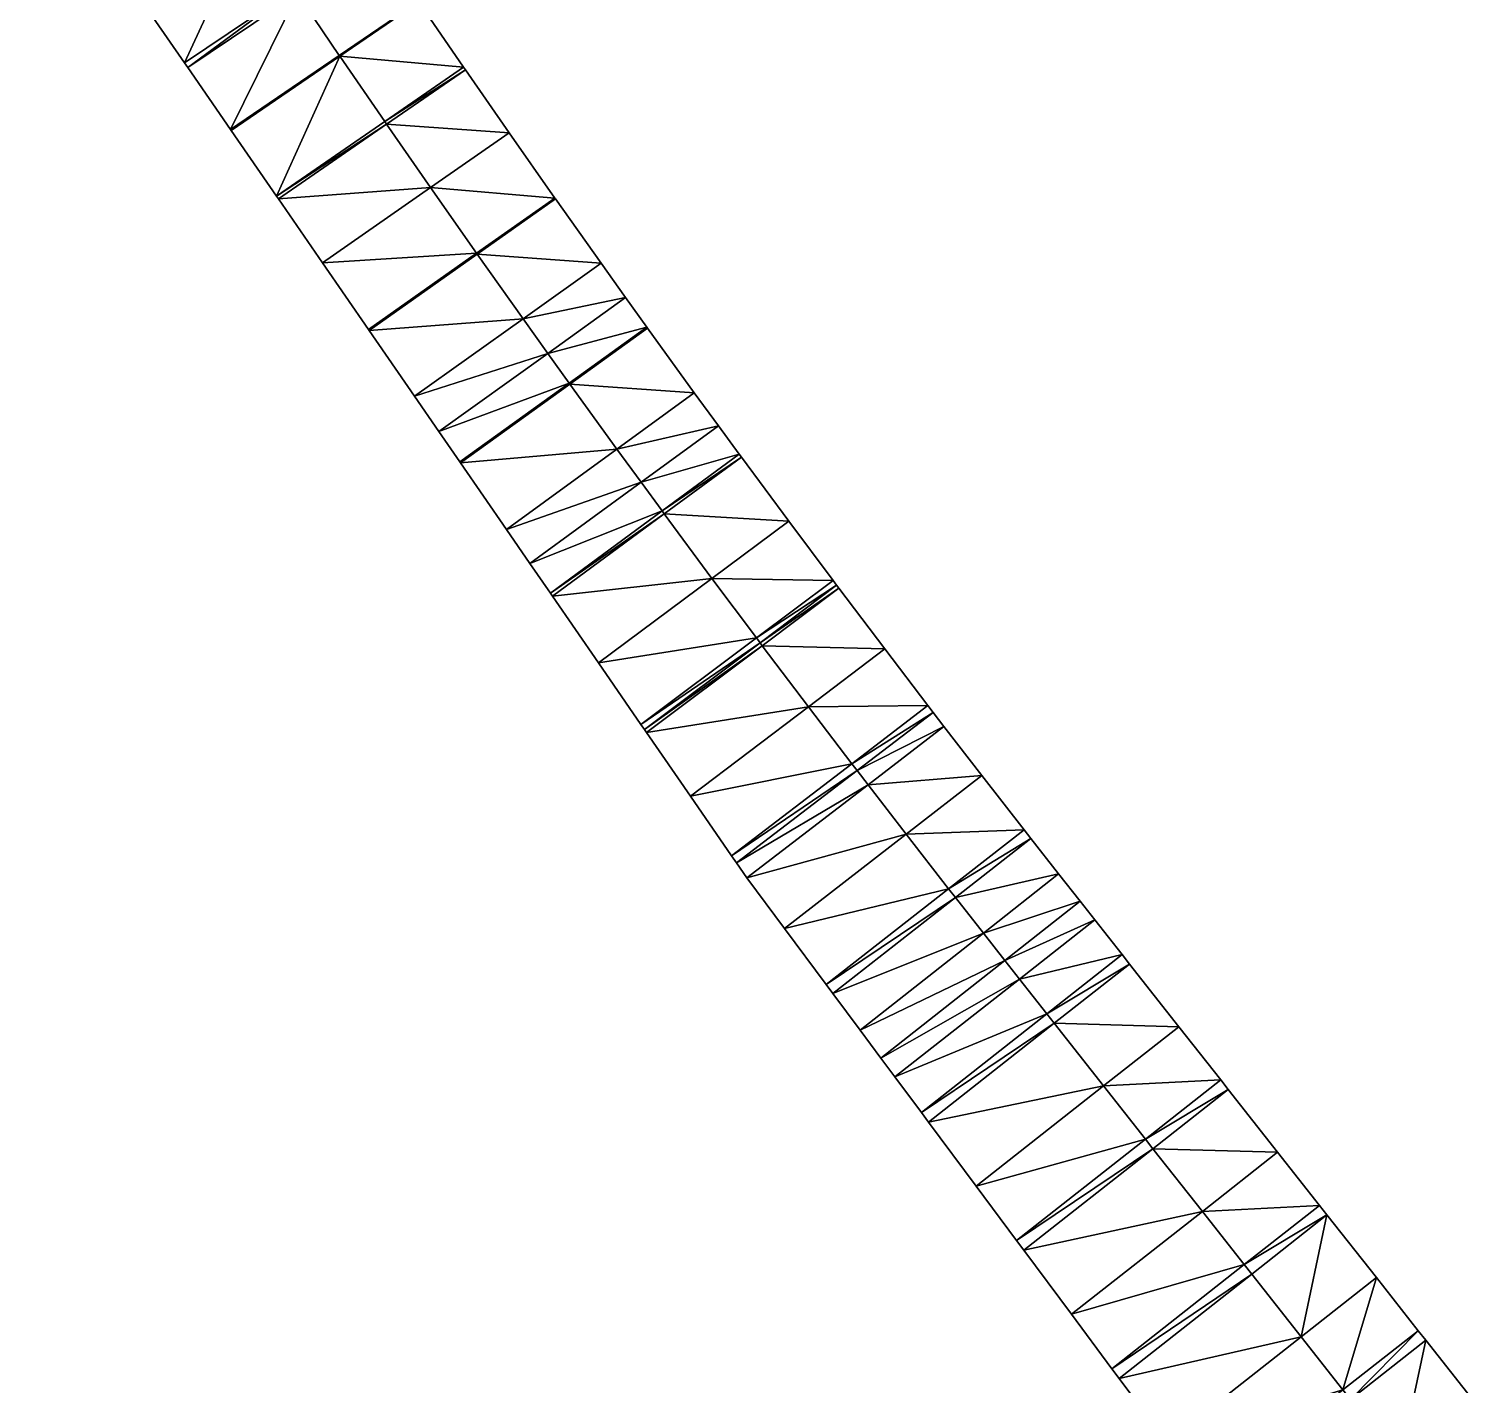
# Model space of a CAD drawing. Extents: x 12119653 to 12120127, y 3531287 to 3531983.
# Drawn here: x 12119898.4 to 12119989, y 3531476.7 to 3531561.6 of the extents above; entities that cross this region are included whole.
import ezdxf

# ---------------------------------------------------------------- set-up
doc = ezdxf.new("R2010")
doc.units = 0
doc.header["$LTSCALE"] = 0.5
doc.header["$MEASUREMENT"] = 0
doc.layers.add('C-ROAD-SHAP', color=32, linetype='Continuous')

msp = doc.modelspace()

# ---------------------------------------------------------------- meshes
at = {"layer": 'C-ROAD-SHAP'}
mesh = msp.add_polyface(dxfattribs=at)
corners = [(12119917.865, 3531559.903, 10.872), (12119917.829, 3531559.955, 10.872), (12119917.829, 3531559.955, 10.372), (12119917.865, 3531559.903, 10.372), (12119915.2, 3531563.826, 10.895), (12119915.2, 3531563.826, 10.395), (12119911.017, 3531555.306, 10.41), (12119908.338, 3531559.189, 10.45), (12119908.338, 3531559.189, 9.95), (12119911.017, 3531555.306, 9.91), (12119915.003, 3531564.117, 10.897), (12119915.003, 3531564.117, 10.397), (12119908.137, 3531559.48, 10.453), (12119908.137, 3531559.48, 9.953), (12119912.199, 3531568.292, 10.922), (12119912.199, 3531568.292, 10.422), (12119905.258, 3531563.656, 10.496), (12119905.258, 3531563.656, 9.996), (12119912.063, 3531568.496, 10.923), (12119912.063, 3531568.496, 10.423), (12119905.118, 3531563.859, 10.498), (12119905.118, 3531563.859, 9.998), (12119909.688, 3531572.07, 10.944), (12119909.688, 3531572.07, 10.444), (12119902.779, 3531567.5, 10.534), (12119902.779, 3531567.5, 10.034), (12119909.415, 3531572.482, 10.947), (12119909.415, 3531572.482, 10.447), (12119902.51, 3531567.919, 10.538), (12119902.51, 3531567.919, 10.038), (12119899.769, 3531572.186, 10.581), (12119906.653, 3531576.685, 10.972), (12119899.769, 3531572.186, 10.081), (12119898.386, 3531574.338, 10.103), (12119898.386, 3531574.338, 10.603)]
mesh.append_faces([[corners[k] for k in face] for face in [(0, 1, 2), (0, 2, 3), (1, 4, 5), (1, 5, 2), (4, 1, 6), (7, 4, 6), (5, 8, 9), (5, 9, 2), (4, 10, 11), (4, 11, 5), (7, 10, 4), (12, 10, 7), (11, 13, 8), (11, 8, 5), (10, 14, 15), (10, 15, 11), (14, 10, 12), (16, 14, 12), (17, 12, 13), (16, 12, 17), (15, 17, 13), (15, 13, 11), (14, 18, 19), (14, 19, 15), (16, 18, 14), (20, 18, 16), (16, 17, 21), (20, 16, 21), (19, 21, 17), (19, 17, 15), (18, 22, 23), (18, 23, 19), (24, 22, 18), (24, 18, 20), (25, 20, 21), (24, 20, 25), (19, 25, 21), (23, 25, 19), (22, 26, 27), (22, 27, 23), (28, 26, 22), (28, 22, 24), (29, 24, 25), (28, 24, 29), (23, 29, 25), (27, 29, 23), (30, 31, 26), (30, 26, 28), (32, 28, 29), (30, 28, 32), (27, 32, 29), (33, 30, 32), (34, 30, 33)]])
mesh = msp.add_polyface(dxfattribs=at)
corners = [(12119931.372, 3531550.958, 10.93), (12119934.224, 3531546.933, 11.072), (12119934.224, 3531546.933, 10.905), (12119931.372, 3531550.958, 11.097), (12119926.468, 3531547.501, 10.797), (12119926.468, 3531547.501, 10.627), (12119931.333, 3531551.013, 10.93), (12119931.333, 3531551.013, 11.097), (12119926.429, 3531547.556, 10.797), (12119926.429, 3531547.556, 10.627), (12119928.463, 3531555.107, 10.955), (12119928.463, 3531555.107, 11.122), (12119923.542, 3531551.675, 10.822), (12119923.542, 3531551.675, 10.652), (12119925.732, 3531559.044, 10.979), (12119925.732, 3531559.044, 11.146), (12119920.794, 3531555.636, 10.846), (12119920.794, 3531555.636, 10.676), (12119925.613, 3531559.215, 10.98), (12119925.613, 3531559.215, 11.147), (12119920.675, 3531555.808, 10.847), (12119920.675, 3531555.808, 10.677), (12119922.82, 3531563.285, 11.005), (12119922.82, 3531563.285, 11.172), (12119917.865, 3531559.903, 10.872), (12119917.865, 3531559.903, 10.702), (12119922.784, 3531563.338, 11.005), (12119917.829, 3531559.955, 10.872), (12119922.784, 3531563.338, 11.172), (12119917.829, 3531559.955, 10.702), (12119915.2, 3531563.826, 10.895), (12119915.2, 3531563.826, 10.725)]
mesh.append_faces([[corners[k] for k in face] for face in [(0, 1, 2), (3, 1, 0), (3, 4, 1), (5, 0, 2), (3, 0, 6), (7, 3, 6), (3, 8, 4), (7, 8, 3), (4, 8, 9), (9, 0, 5), (9, 6, 0), (10, 7, 6), (11, 7, 10), (7, 12, 8), (11, 12, 7), (8, 12, 13), (8, 13, 9), (13, 6, 9), (13, 10, 6), (14, 11, 10), (15, 11, 14), (11, 16, 12), (15, 16, 11), (12, 16, 17), (12, 17, 13), (17, 10, 13), (17, 14, 10), (18, 15, 14), (19, 15, 18), (15, 20, 16), (19, 20, 15), (16, 20, 21), (16, 21, 17), (21, 14, 17), (21, 18, 14), (22, 19, 18), (23, 19, 22), (19, 24, 20), (23, 24, 19), (20, 24, 25), (20, 25, 21), (25, 18, 21), (25, 22, 18), (23, 22, 26), (23, 27, 24), (28, 27, 23), (24, 27, 29), (24, 29, 25), (29, 22, 25), (29, 26, 22), (28, 30, 27), (27, 30, 31), (27, 31, 29), (31, 26, 29)]])
mesh = msp.add_polyface(dxfattribs=at)
corners = [(12119924.06, 3531536.394, 10.216), (12119925.371, 3531534.493, 10.196), (12119924.06, 3531536.394, 9.716), (12119922.534, 3531538.606, 9.739), (12119922.534, 3531538.606, 10.239), (12119919.693, 3531542.725, 10.281), (12119929.337, 3531543.452, 10.772), (12119919.693, 3531542.725, 9.781), (12119929.337, 3531543.452, 10.272), (12119919.654, 3531542.782, 10.281), (12119926.429, 3531547.556, 10.797), (12119926.468, 3531547.501, 10.797), (12119919.654, 3531542.782, 9.781), (12119926.468, 3531547.501, 10.297), (12119926.429, 3531547.556, 10.297), (12119916.775, 3531546.956, 10.324), (12119923.542, 3531551.675, 10.822), (12119916.775, 3531546.956, 9.824), (12119923.542, 3531551.675, 10.322), (12119920.794, 3531555.636, 10.846), (12119920.794, 3531555.636, 10.346), (12119914.016, 3531550.957, 10.365), (12119914.016, 3531550.957, 9.865), (12119920.675, 3531555.808, 10.847), (12119920.675, 3531555.808, 10.347), (12119913.896, 3531551.131, 10.367), (12119913.896, 3531551.131, 9.867), (12119917.865, 3531559.903, 10.872), (12119917.865, 3531559.903, 10.372), (12119911.053, 3531555.253, 10.409), (12119911.053, 3531555.253, 9.909), (12119917.829, 3531559.955, 10.872), (12119911.017, 3531555.306, 10.41), (12119911.017, 3531555.306, 9.91), (12119917.829, 3531559.955, 10.372), (12119908.338, 3531559.189, 9.95), (12119908.338, 3531559.189, 10.45), (12119908.137, 3531559.48, 9.953), (12119908.137, 3531559.48, 10.453)]
mesh.append_faces([[corners[k] for k in face] for face in [(0, 1, 2), (3, 0, 2), (4, 0, 3), (5, 6, 4), (7, 4, 3), (5, 4, 7), (8, 7, 3), (9, 10, 11), (9, 11, 5), (5, 7, 12), (9, 5, 12), (13, 12, 7), (14, 12, 13), (15, 16, 10), (15, 10, 9), (17, 9, 12), (15, 9, 17), (14, 17, 12), (18, 17, 14), (16, 19, 20), (16, 20, 18), (21, 19, 16), (21, 16, 15), (22, 15, 17), (21, 15, 22), (18, 22, 17), (20, 22, 18), (19, 23, 24), (19, 24, 20), (25, 23, 19), (25, 19, 21), (21, 22, 26), (25, 21, 26), (20, 26, 22), (24, 26, 20), (23, 27, 28), (23, 28, 24), (27, 23, 25), (29, 27, 25), (30, 25, 26), (29, 25, 30), (28, 30, 26), (28, 26, 24), (29, 31, 27), (32, 31, 29), (29, 30, 33), (32, 29, 33), (34, 33, 30), (34, 30, 28), (35, 32, 33), (36, 32, 35), (36, 35, 37), (38, 36, 37)]])
mesh = msp.add_polyface(dxfattribs=at)
corners = [(12119941.173, 3531527.182, 10.672), (12119938.183, 3531531.227, 10.697), (12119938.183, 3531531.227, 10.197), (12119938.051, 3531531.407, 10.698), (12119938.051, 3531531.407, 10.198), (12119931.048, 3531526.261, 10.131), (12119931.048, 3531526.261, 9.631), (12119936.733, 3531533.205, 10.709), (12119936.733, 3531533.205, 10.209), (12119929.771, 3531528.113, 10.131), (12119929.771, 3531528.113, 9.631), (12119935.214, 3531535.287, 10.722), (12119935.214, 3531535.287, 10.222), (12119928.295, 3531530.254, 10.153), (12119928.295, 3531530.254, 9.653), (12119932.265, 3531539.362, 10.747), (12119932.265, 3531539.362, 10.247), (12119925.414, 3531534.43, 10.196), (12119925.414, 3531534.43, 9.696), (12119932.221, 3531539.424, 10.747), (12119932.221, 3531539.424, 10.247), (12119925.371, 3531534.493, 10.196), (12119925.371, 3531534.493, 9.696), (12119930.886, 3531541.283, 10.759), (12119930.886, 3531541.283, 10.259), (12119924.06, 3531536.394, 10.216), (12119924.06, 3531536.394, 9.716), (12119929.337, 3531543.452, 10.772), (12119929.337, 3531543.452, 10.272), (12119922.534, 3531538.606, 10.239), (12119922.534, 3531538.606, 9.739), (12119926.468, 3531547.501, 10.797), (12119926.468, 3531547.501, 10.297), (12119919.693, 3531542.725, 10.281), (12119919.693, 3531542.725, 9.781), (12119926.429, 3531547.556, 10.797), (12119926.429, 3531547.556, 10.297), (12119923.542, 3531551.675, 10.822), (12119923.542, 3531551.675, 10.322)]
mesh.append_faces([[corners[k] for k in face] for face in [(0, 1, 2), (1, 3, 4), (1, 4, 2), (5, 3, 1), (4, 6, 2), (3, 7, 8), (3, 8, 4), (9, 7, 3), (8, 10, 4), (7, 11, 12), (7, 12, 8), (13, 11, 7), (13, 7, 9), (14, 9, 10), (13, 9, 14), (8, 14, 10), (12, 14, 8), (11, 15, 16), (11, 16, 12), (17, 15, 11), (17, 11, 13), (18, 13, 14), (17, 13, 18), (12, 18, 14), (16, 18, 12), (15, 19, 20), (15, 20, 16), (21, 19, 15), (21, 15, 17), (17, 18, 22), (21, 17, 22), (16, 22, 18), (20, 22, 16), (19, 23, 24), (19, 24, 20), (25, 23, 19), (25, 19, 21), (26, 21, 22), (20, 26, 22), (24, 26, 20), (23, 27, 28), (23, 28, 24), (29, 27, 23), (29, 23, 25), (24, 30, 26), (28, 30, 24), (27, 31, 32), (27, 32, 28), (33, 31, 27), (32, 34, 28), (31, 35, 36), (31, 36, 32), (35, 37, 38), (35, 38, 36)]])
mesh = msp.add_polyface(dxfattribs=at)
corners = [(12119942.886, 3531534.96, 10.831), (12119943.018, 3531534.781, 10.997), (12119943.018, 3531534.781, 10.83), (12119942.886, 3531534.96, 10.998), (12119938.051, 3531531.407, 10.698), (12119938.051, 3531531.407, 10.528), (12119941.576, 3531536.747, 10.842), (12119941.576, 3531536.747, 11.009), (12119936.733, 3531533.205, 10.709), (12119936.733, 3531533.205, 10.539), (12119940.066, 3531538.817, 10.855), (12119940.066, 3531538.817, 11.022), (12119935.214, 3531535.287, 10.722), (12119935.214, 3531535.287, 10.552), (12119937.135, 3531542.868, 10.88), (12119937.135, 3531542.868, 11.047), (12119932.265, 3531539.362, 10.747), (12119932.265, 3531539.362, 10.577), (12119937.091, 3531542.929, 10.881), (12119937.091, 3531542.929, 11.047), (12119932.221, 3531539.424, 10.747), (12119932.221, 3531539.424, 10.577), (12119935.764, 3531544.777, 10.892), (12119935.764, 3531544.777, 11.059), (12119930.886, 3531541.283, 10.759), (12119930.886, 3531541.283, 10.589), (12119934.224, 3531546.933, 10.905), (12119934.224, 3531546.933, 11.072), (12119929.337, 3531543.452, 10.772), (12119929.337, 3531543.452, 10.602), (12119926.468, 3531547.501, 10.797), (12119926.468, 3531547.501, 10.627), (12119926.429, 3531547.556, 10.627)]
mesh.append_faces([[corners[k] for k in face] for face in [(0, 1, 2), (3, 1, 0), (3, 4, 1), (5, 0, 2), (6, 3, 0), (7, 3, 6), (7, 8, 3), (9, 6, 0), (10, 7, 6), (11, 7, 10), (7, 12, 8), (11, 12, 7), (8, 12, 13), (8, 13, 9), (13, 6, 9), (13, 10, 6), (14, 11, 10), (15, 11, 14), (11, 16, 12), (15, 16, 11), (12, 16, 17), (12, 17, 13), (17, 10, 13), (17, 14, 10), (15, 14, 18), (19, 15, 18), (15, 20, 16), (19, 20, 15), (16, 20, 21), (16, 21, 17), (21, 14, 17), (21, 18, 14), (22, 19, 18), (23, 19, 22), (19, 24, 20), (23, 24, 19), (20, 24, 25), (20, 25, 21), (25, 18, 21), (25, 22, 18), (26, 23, 22), (27, 23, 26), (23, 28, 24), (27, 28, 23), (24, 28, 29), (24, 29, 25), (29, 22, 25), (29, 26, 22), (27, 30, 28), (28, 30, 31), (28, 31, 29), (31, 26, 29), (30, 32, 31)]])
mesh = msp.add_polyface(dxfattribs=at)
corners = [(12119950.947, 3531514.245, 10.591), (12119950.262, 3531515.137, 10.597), (12119950.262, 3531515.137, 10.427), (12119949.935, 3531515.564, 10.6), (12119949.935, 3531515.564, 10.43), (12119954.699, 3531519.211, 10.9), (12119947.212, 3531519.137, 10.622), (12119947.212, 3531519.137, 10.452), (12119954.699, 3531519.211, 10.733), (12119949.122, 3531526.566, 10.946), (12119951.993, 3531522.763, 10.922), (12119949.122, 3531526.566, 10.779), (12119944.325, 3531522.963, 10.646), (12119944.325, 3531522.963, 10.476), (12119951.993, 3531522.763, 10.755), (12119948.981, 3531526.754, 10.78), (12119948.981, 3531526.754, 10.947), (12119944.183, 3531523.152, 10.647), (12119944.183, 3531523.152, 10.477), (12119948.756, 3531527.053, 10.782), (12119948.756, 3531527.053, 10.949), (12119943.957, 3531523.453, 10.649), (12119943.957, 3531523.453, 10.479), (12119945.989, 3531530.76, 10.805), (12119945.989, 3531530.76, 10.972), (12119941.173, 3531527.182, 10.672), (12119941.173, 3531527.182, 10.502), (12119943.018, 3531534.781, 10.83), (12119943.018, 3531534.781, 10.997), (12119938.183, 3531531.227, 10.697), (12119938.183, 3531531.227, 10.527), (12119938.051, 3531531.407, 10.698), (12119938.051, 3531531.407, 10.528), (12119942.886, 3531534.96, 10.998), (12119936.733, 3531533.205, 10.709), (12119936.733, 3531533.205, 10.539), (12119942.886, 3531534.96, 10.831)]
mesh.append_faces([[corners[k] for k in face] for face in [(0, 1, 2), (1, 3, 4), (1, 4, 2), (5, 6, 3), (3, 6, 7), (3, 7, 4), (7, 8, 4), (9, 10, 11), (10, 12, 6), (9, 12, 10), (6, 12, 13), (6, 13, 7), (13, 14, 7), (13, 11, 14), (15, 9, 11), (16, 9, 15), (9, 17, 12), (16, 17, 9), (12, 17, 18), (12, 18, 13), (18, 11, 13), (18, 15, 11), (19, 16, 15), (20, 16, 19), (16, 21, 17), (20, 21, 16), (17, 21, 22), (17, 22, 18), (22, 15, 18), (22, 19, 15), (23, 20, 19), (24, 20, 23), (20, 25, 21), (24, 25, 20), (21, 25, 26), (21, 26, 22), (26, 19, 22), (26, 23, 19), (27, 24, 23), (28, 24, 27), (24, 29, 25), (28, 29, 24), (25, 29, 30), (25, 30, 26), (30, 23, 26), (30, 27, 23), (28, 31, 29), (29, 31, 32), (29, 32, 30), (32, 27, 30), (33, 34, 31), (31, 34, 35), (31, 35, 32), (35, 36, 32)]])
mesh = msp.add_polyface(dxfattribs=at)
corners = [(12119943.357, 3531508.414, 10.136), (12119945.71, 3531505.25, 9.637), (12119943.357, 3531508.414, 9.636), (12119942.712, 3531509.35, 10.136), (12119942.712, 3531509.35, 9.636), (12119942.403, 3531509.797, 10.136), (12119942.403, 3531509.797, 9.636), (12119939.826, 3531513.534, 10.135), (12119949.935, 3531515.564, 10.6), (12119939.826, 3531513.534, 9.635), (12119949.935, 3531515.564, 10.1), (12119937.077, 3531517.52, 10.134), (12119944.325, 3531522.963, 10.646), (12119947.212, 3531519.137, 10.622), (12119937.077, 3531517.52, 9.634), (12119947.212, 3531519.137, 10.122), (12119944.325, 3531522.963, 10.146), (12119944.183, 3531523.152, 10.647), (12119944.183, 3531523.152, 10.147), (12119936.942, 3531517.716, 10.134), (12119936.942, 3531517.716, 9.634), (12119943.957, 3531523.453, 10.649), (12119943.957, 3531523.453, 10.149), (12119936.726, 3531518.029, 10.134), (12119936.726, 3531518.029, 9.634), (12119941.173, 3531527.182, 10.672), (12119941.173, 3531527.182, 10.172), (12119934.058, 3531521.897, 10.133), (12119934.058, 3531521.897, 9.633), (12119938.183, 3531531.227, 10.197), (12119931.176, 3531526.076, 10.132), (12119938.183, 3531531.227, 10.697), (12119931.176, 3531526.076, 9.632), (12119931.048, 3531526.261, 10.131), (12119931.048, 3531526.261, 9.631), (12119929.771, 3531528.113, 10.131), (12119938.051, 3531531.407, 10.698), (12119929.771, 3531528.113, 9.631), (12119938.051, 3531531.407, 10.198)]
mesh.append_faces([[corners[k] for k in face] for face in [(0, 1, 2), (3, 0, 2), (3, 2, 4), (5, 3, 4), (5, 4, 6), (7, 8, 5), (7, 5, 6), (7, 6, 9), (10, 9, 6), (11, 12, 13), (11, 13, 7), (11, 7, 9), (11, 9, 14), (15, 14, 9), (16, 14, 15), (12, 17, 18), (12, 18, 16), (19, 17, 12), (19, 12, 11), (19, 11, 14), (19, 14, 20), (16, 20, 14), (18, 20, 16), (17, 21, 22), (17, 22, 18), (23, 21, 17), (23, 17, 19), (23, 19, 20), (23, 20, 24), (18, 24, 20), (22, 24, 18), (21, 25, 26), (21, 26, 22), (27, 25, 21), (27, 21, 23), (27, 23, 24), (27, 24, 28), (22, 28, 24), (26, 28, 22), (25, 29, 26), (30, 31, 25), (30, 25, 27), (30, 27, 28), (30, 28, 32), (26, 32, 28), (29, 32, 26), (33, 31, 30), (33, 30, 32), (33, 32, 34), (29, 34, 32), (35, 36, 33), (35, 33, 34), (35, 34, 37), (38, 37, 34)]])
mesh = msp.add_polyface(dxfattribs=at)
corners = [(12119964.236, 3531506.949, 10.822), (12119965.148, 3531505.789, 10.814), (12119964.236, 3531506.949, 10.655), (12119962.889, 3531508.661, 10.666), (12119962.889, 3531508.661, 10.833), (12119958.174, 3531504.95, 10.533), (12119958.174, 3531504.95, 10.363), (12119961.147, 3531510.88, 10.68), (12119961.147, 3531510.88, 10.847), (12119956.422, 3531507.183, 10.547), (12119956.422, 3531507.183, 10.377), (12119960.721, 3531511.425, 10.684), (12119960.721, 3531511.425, 10.85), (12119955.993, 3531507.731, 10.55), (12119955.993, 3531507.731, 10.38), (12119958.076, 3531514.826, 10.705), (12119958.076, 3531514.826, 10.872), (12119953.332, 3531511.152, 10.572), (12119953.332, 3531511.152, 10.402), (12119955.705, 3531517.9, 10.725), (12119955.705, 3531517.9, 10.891), (12119950.947, 3531514.245, 10.591), (12119950.947, 3531514.245, 10.421), (12119955.024, 3531518.787, 10.73), (12119955.024, 3531518.787, 10.897), (12119950.262, 3531515.137, 10.597), (12119950.262, 3531515.137, 10.427), (12119954.699, 3531519.211, 10.733), (12119954.699, 3531519.211, 10.9), (12119949.935, 3531515.564, 10.6), (12119949.935, 3531515.564, 10.43), (12119951.993, 3531522.763, 10.755), (12119951.993, 3531522.763, 10.922), (12119947.212, 3531519.137, 10.622), (12119947.212, 3531519.137, 10.452), (12119949.122, 3531526.566, 10.779)]
mesh.append_faces([[corners[k] for k in face] for face in [(0, 1, 2), (3, 0, 2), (4, 0, 3), (4, 5, 0), (6, 3, 2), (7, 4, 3), (8, 4, 7), (4, 9, 5), (8, 9, 4), (5, 9, 10), (10, 3, 6), (10, 7, 3), (11, 8, 7), (12, 8, 11), (8, 13, 9), (12, 13, 8), (9, 13, 14), (9, 14, 10), (14, 7, 10), (14, 11, 7), (15, 12, 11), (16, 12, 15), (12, 17, 13), (16, 17, 12), (13, 17, 18), (13, 18, 14), (18, 11, 14), (18, 15, 11), (19, 16, 15), (20, 16, 19), (16, 21, 17), (20, 21, 16), (17, 21, 22), (17, 22, 18), (22, 15, 18), (22, 19, 15), (23, 20, 19), (24, 20, 23), (20, 25, 21), (24, 25, 20), (21, 26, 22), (26, 19, 22), (26, 23, 19), (27, 24, 23), (28, 24, 27), (24, 29, 25), (28, 29, 24), (30, 23, 26), (30, 27, 23), (31, 28, 27), (32, 28, 31), (32, 33, 28), (34, 31, 27), (35, 32, 31)]])
mesh = msp.add_polyface(dxfattribs=at)
corners = [(12119962.149, 3531499.899, 10.501), (12119960.433, 3531502.079, 10.514), (12119960.433, 3531502.079, 10.014), (12119959.521, 3531503.238, 10.522), (12119959.521, 3531503.238, 10.022), (12119958.174, 3531504.95, 10.533), (12119958.174, 3531504.95, 10.033), (12119950.452, 3531498.874, 10.139), (12119950.452, 3531498.874, 9.639), (12119956.422, 3531507.183, 10.547), (12119956.422, 3531507.183, 10.047), (12119948.742, 3531501.174, 10.138), (12119948.742, 3531501.174, 9.638), (12119955.993, 3531507.731, 10.55), (12119955.993, 3531507.731, 10.05), (12119948.322, 3531501.738, 10.138), (12119948.322, 3531501.738, 9.638), (12119953.332, 3531511.152, 10.572), (12119953.332, 3531511.152, 10.072), (12119945.71, 3531505.25, 10.137), (12119945.71, 3531505.25, 9.637), (12119950.947, 3531514.245, 10.591), (12119950.947, 3531514.245, 10.091), (12119943.357, 3531508.414, 10.136), (12119943.357, 3531508.414, 9.636), (12119950.262, 3531515.137, 10.597), (12119950.262, 3531515.137, 10.097), (12119942.712, 3531509.35, 10.136), (12119942.712, 3531509.35, 9.636), (12119949.935, 3531515.564, 10.6), (12119949.935, 3531515.564, 10.1), (12119942.403, 3531509.797, 10.136), (12119942.403, 3531509.797, 9.636), (12119947.212, 3531519.137, 10.622), (12119947.212, 3531519.137, 10.122), (12119939.826, 3531513.534, 10.135), (12119939.826, 3531513.534, 9.635), (12119944.325, 3531522.963, 10.646), (12119944.325, 3531522.963, 10.146)]
mesh.append_faces([[corners[k] for k in face] for face in [(0, 1, 2), (1, 3, 4), (1, 4, 2), (3, 5, 6), (3, 6, 4), (7, 5, 3), (8, 4, 6), (5, 9, 10), (5, 10, 6), (11, 9, 5), (11, 5, 7), (6, 12, 8), (10, 12, 6), (9, 13, 14), (9, 14, 10), (15, 13, 9), (15, 9, 11), (15, 11, 12), (15, 12, 16), (10, 16, 12), (14, 16, 10), (13, 17, 18), (13, 18, 14), (19, 17, 13), (19, 13, 15), (19, 15, 16), (19, 16, 20), (14, 20, 16), (18, 20, 14), (17, 21, 22), (17, 22, 18), (23, 21, 17), (23, 17, 19), (23, 19, 20), (18, 24, 20), (22, 24, 18), (21, 25, 26), (21, 26, 22), (27, 25, 21), (27, 21, 23), (22, 28, 24), (26, 28, 22), (25, 29, 30), (25, 30, 26), (31, 29, 25), (31, 25, 27), (26, 32, 28), (30, 32, 26), (29, 33, 34), (29, 34, 30), (35, 33, 29), (34, 36, 30), (33, 37, 38), (33, 38, 34)]])
mesh = msp.add_polyface(dxfattribs=at)
corners = [(12119973.513, 3531495.161, 10.598), (12119976.605, 3531491.232, 10.756), (12119976.605, 3531491.232, 10.589), (12119973.513, 3531495.161, 10.765), (12119968.798, 3531491.45, 10.465), (12119968.798, 3531491.45, 10.295), (12119973.046, 3531495.754, 10.6), (12119973.046, 3531495.754, 10.767), (12119968.331, 3531492.043, 10.467), (12119968.331, 3531492.043, 10.297), (12119970.421, 3531499.09, 10.612), (12119970.421, 3531499.09, 10.779), (12119965.706, 3531495.38, 10.479), (12119965.706, 3531495.38, 10.309), (12119967.328, 3531503.019, 10.631), (12119967.328, 3531503.019, 10.798), (12119962.613, 3531499.309, 10.498), (12119962.613, 3531499.309, 10.328), (12119966.864, 3531503.61, 10.635), (12119966.864, 3531503.61, 10.801), (12119962.149, 3531499.899, 10.501), (12119962.149, 3531499.899, 10.331), (12119965.148, 3531505.789, 10.648), (12119965.148, 3531505.789, 10.814), (12119960.433, 3531502.079, 10.514), (12119960.433, 3531502.079, 10.344), (12119964.236, 3531506.949, 10.655), (12119959.521, 3531503.238, 10.522), (12119964.236, 3531506.949, 10.822), (12119959.521, 3531503.238, 10.352), (12119958.174, 3531504.95, 10.533), (12119958.174, 3531504.95, 10.363), (12119956.422, 3531507.183, 10.377)]
mesh.append_faces([[corners[k] for k in face] for face in [(0, 1, 2), (3, 1, 0), (3, 4, 1), (5, 0, 2), (6, 3, 0), (7, 3, 6), (3, 8, 4), (7, 8, 3), (9, 0, 5), (9, 6, 0), (10, 7, 6), (11, 7, 10), (7, 12, 8), (11, 12, 7), (8, 12, 13), (8, 13, 9), (13, 6, 9), (13, 10, 6), (14, 11, 10), (15, 11, 14), (11, 16, 12), (15, 16, 11), (12, 16, 17), (12, 17, 13), (17, 10, 13), (17, 14, 10), (18, 15, 14), (19, 15, 18), (15, 20, 16), (19, 20, 15), (16, 20, 21), (16, 21, 17), (21, 14, 17), (21, 18, 14), (22, 19, 18), (23, 19, 22), (19, 24, 20), (23, 24, 19), (20, 24, 25), (20, 25, 21), (25, 18, 21), (25, 22, 18), (26, 23, 22), (23, 27, 24), (28, 27, 23), (24, 27, 29), (24, 29, 25), (29, 22, 25), (29, 26, 22), (28, 30, 27), (27, 30, 31), (27, 31, 29), (31, 26, 29), (30, 32, 31)]])
mesh = msp.add_polyface(dxfattribs=at)
corners = [(12119963.693, 3531481.07, 10.144), (12119966.225, 3531477.665, 10.145), (12119966.225, 3531477.665, 9.645), (12119963.693, 3531481.07, 9.644), (12119960.708, 3531485.084, 10.143), (12119971.89, 3531487.521, 10.456), (12119960.708, 3531485.084, 9.643), (12119971.89, 3531487.521, 9.956), (12119960.257, 3531485.689, 10.143), (12119968.331, 3531492.043, 10.467), (12119968.798, 3531491.45, 10.465), (12119960.257, 3531485.689, 9.643), (12119968.798, 3531491.45, 9.965), (12119968.331, 3531492.043, 9.967), (12119957.723, 3531489.097, 10.142), (12119965.706, 3531495.38, 10.479), (12119957.723, 3531489.097, 9.642), (12119965.706, 3531495.38, 9.979), (12119962.613, 3531499.309, 10.498), (12119962.613, 3531499.309, 9.998), (12119954.738, 3531493.111, 10.141), (12119954.738, 3531493.111, 9.641), (12119962.149, 3531499.899, 10.501), (12119962.149, 3531499.899, 10.001), (12119954.29, 3531493.714, 10.14), (12119954.29, 3531493.714, 9.64), (12119960.433, 3531502.079, 10.014), (12119952.634, 3531495.941, 10.14), (12119960.433, 3531502.079, 10.514), (12119952.634, 3531495.941, 9.64), (12119951.753, 3531497.125, 10.139), (12119959.521, 3531503.238, 10.522), (12119951.753, 3531497.125, 9.639), (12119959.521, 3531503.238, 10.022), (12119950.452, 3531498.874, 10.139), (12119950.452, 3531498.874, 9.639), (12119948.742, 3531501.174, 10.138), (12119948.742, 3531501.174, 9.638)]
mesh.append_faces([[corners[k] for k in face] for face in [(0, 1, 2), (0, 2, 3), (4, 5, 0), (4, 0, 3), (4, 3, 6), (7, 6, 3), (8, 9, 10), (8, 10, 4), (8, 4, 6), (8, 6, 11), (12, 11, 6), (13, 11, 12), (14, 15, 9), (14, 9, 8), (14, 8, 11), (14, 11, 16), (13, 16, 11), (17, 16, 13), (15, 18, 19), (15, 19, 17), (20, 18, 15), (20, 15, 14), (20, 14, 16), (20, 16, 21), (17, 21, 16), (19, 21, 17), (18, 22, 23), (18, 23, 19), (24, 22, 18), (24, 18, 20), (24, 20, 21), (24, 21, 25), (19, 25, 21), (25, 19, 23), (22, 26, 23), (27, 28, 22), (27, 22, 24), (27, 24, 25), (27, 25, 29), (23, 29, 25), (29, 23, 26), (30, 31, 28), (30, 28, 27), (30, 27, 29), (30, 29, 32), (26, 32, 29), (32, 26, 33), (34, 31, 30), (34, 30, 32), (34, 32, 35), (33, 35, 32), (36, 34, 35), (36, 35, 37)]])
mesh = msp.add_polyface(dxfattribs=at)
corners = [(12119986.877, 3531468.477, 9.983), (12119984.259, 3531471.805, 10.47), (12119984.259, 3531471.805, 9.97), (12119986.877, 3531468.477, 10.483), (12119981.166, 3531475.734, 10.459), (12119981.166, 3531475.734, 9.959), (12119972.647, 3531469.029, 10.147), (12119975.632, 3531465.015, 10.148), (12119972.647, 3531469.029, 9.647), (12119975.632, 3531465.015, 9.648), (12119980.695, 3531476.333, 10.458), (12119980.695, 3531476.333, 9.958), (12119972.192, 3531469.641, 10.147), (12119972.192, 3531469.641, 9.647), (12119978.074, 3531479.663, 10.453), (12119978.074, 3531479.663, 9.953), (12119969.662, 3531473.043, 10.146), (12119969.662, 3531473.043, 9.646), (12119974.982, 3531483.592, 10.452), (12119974.982, 3531483.592, 9.952), (12119966.677, 3531477.056, 10.145), (12119966.677, 3531477.056, 9.645), (12119974.513, 3531484.188, 10.452), (12119974.513, 3531484.188, 9.952), (12119966.225, 3531477.665, 10.145), (12119966.225, 3531477.665, 9.645), (12119971.89, 3531487.521, 10.456), (12119971.89, 3531487.521, 9.956), (12119963.693, 3531481.07, 10.144), (12119963.693, 3531481.07, 9.644), (12119968.798, 3531491.45, 10.465), (12119968.798, 3531491.45, 9.965), (12119960.708, 3531485.084, 10.143), (12119960.708, 3531485.084, 9.643), (12119968.331, 3531492.043, 10.467), (12119968.331, 3531492.043, 9.967), (12119965.706, 3531495.38, 10.479), (12119965.706, 3531495.38, 9.979)]
mesh.append_faces([[corners[k] for k in face] for face in [(0, 1, 2), (3, 1, 0), (2, 4, 5), (1, 4, 2), (6, 4, 1), (6, 1, 7), (2, 8, 9), (5, 8, 2), (5, 10, 11), (4, 10, 5), (12, 10, 4), (12, 4, 6), (12, 6, 8), (12, 8, 13), (5, 13, 8), (11, 13, 5), (11, 14, 15), (10, 14, 11), (16, 14, 10), (16, 10, 12), (16, 12, 13), (16, 13, 17), (11, 17, 13), (15, 17, 11), (15, 18, 19), (14, 18, 15), (20, 18, 14), (20, 14, 16), (20, 16, 17), (20, 17, 21), (15, 21, 17), (19, 21, 15), (18, 22, 23), (18, 23, 19), (24, 22, 18), (24, 18, 20), (24, 20, 21), (24, 21, 25), (19, 25, 21), (23, 25, 19), (22, 26, 27), (22, 27, 23), (28, 26, 22), (28, 22, 24), (23, 29, 25), (27, 29, 23), (26, 30, 31), (26, 31, 27), (32, 30, 26), (31, 33, 27), (30, 34, 35), (30, 35, 31), (34, 36, 37), (34, 37, 35)]])
mesh = msp.add_polyface(dxfattribs=at)
corners = [(12119985.881, 3531479.444, 10.759), (12119988.974, 3531475.515, 10.77), (12119988.974, 3531475.515, 10.604), (12119985.881, 3531479.444, 10.593), (12119984.259, 3531471.805, 10.47), (12119981.166, 3531475.734, 10.459), (12119984.259, 3531471.805, 10.3), (12119981.166, 3531475.734, 10.289), (12119985.41, 3531480.043, 10.758), (12119985.41, 3531480.043, 10.591), (12119980.695, 3531476.333, 10.458), (12119980.695, 3531476.333, 10.288), (12119982.789, 3531483.374, 10.753), (12119982.789, 3531483.374, 10.587), (12119978.074, 3531479.663, 10.453), (12119978.074, 3531479.663, 10.283), (12119979.697, 3531487.303, 10.752), (12119979.697, 3531487.303, 10.585), (12119974.982, 3531483.592, 10.452), (12119974.982, 3531483.592, 10.282), (12119979.228, 3531487.899, 10.586), (12119979.228, 3531487.899, 10.752), (12119974.513, 3531484.188, 10.452), (12119974.513, 3531484.188, 10.282), (12119976.605, 3531491.232, 10.589), (12119976.605, 3531491.232, 10.756), (12119971.89, 3531487.521, 10.456), (12119971.89, 3531487.521, 10.286), (12119968.798, 3531491.45, 10.465), (12119968.798, 3531491.45, 10.295), (12119968.331, 3531492.043, 10.467), (12119968.331, 3531492.043, 10.297)]
mesh.append_faces([[corners[k] for k in face] for face in [(0, 1, 2), (0, 2, 3), (0, 4, 1), (0, 5, 4), (6, 5, 7), (3, 2, 6), (7, 3, 6), (8, 0, 3), (8, 3, 9), (8, 5, 0), (8, 10, 5), (7, 10, 11), (5, 10, 7), (9, 3, 7), (11, 9, 7), (12, 8, 9), (12, 9, 13), (12, 10, 8), (12, 14, 10), (11, 14, 15), (10, 14, 11), (13, 9, 11), (15, 13, 11), (16, 12, 13), (16, 13, 17), (16, 14, 12), (16, 18, 14), (15, 18, 19), (14, 18, 15), (17, 13, 15), (19, 17, 15), (20, 16, 17), (21, 16, 20), (16, 22, 18), (21, 22, 16), (18, 22, 23), (18, 23, 19), (23, 17, 19), (23, 20, 17), (24, 21, 20), (25, 21, 24), (21, 26, 22), (25, 26, 21), (22, 26, 27), (22, 27, 23), (27, 20, 23), (27, 24, 20), (25, 28, 26), (26, 28, 29), (26, 29, 27), (29, 24, 27), (28, 30, 31), (28, 31, 29)]])

doc.saveas('drawing.dxf')
